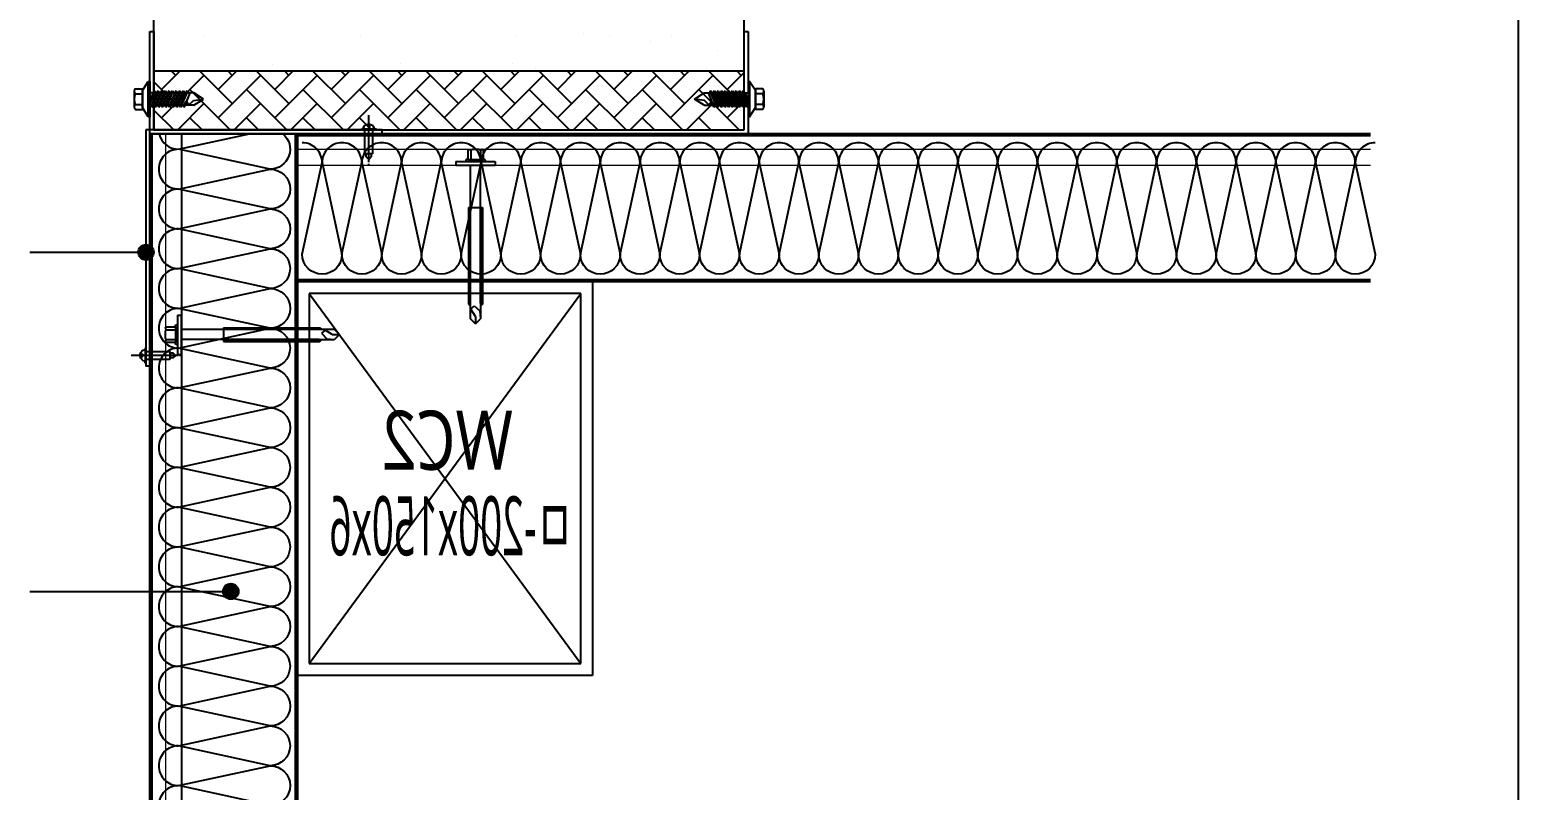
# Model space of a CAD drawing. Header units: millimetres. Extents: x 2752880 to 2775018, y 665860 to 672840.
# Drawn here: x 2760943 to 2761700, y 671957 to 672343 of the extents above; entities that cross this region are included whole.
import ezdxf
from ezdxf.enums import TextEntityAlignment as Align

# ---------------------------------------------------------------- set-up
doc = ezdxf.new("R2010")
doc.units = ezdxf.units.MM
doc.header["$LTSCALE"] = 10
doc.linetypes.add('CEN', pattern=[62, 60, -1, 0, -1])
doc.layers.get('DEFPOINTS').update_dxf_attribs({"color": 161})
for name, color, linetype in [('4', 4, 'Continuous'), ('BOX', 5, 'Continuous'), ('CEN', 1, 'CEN'), ('FIN(패널-T75 글라스울)', 6, 'Continuous'), ('h COLUMN', 3, 'Continuous'), ('OVERHEAD DOOR - ETC', 252, 'Continuous'), ('Part', 1, 'Continuous'), ('xref 단면도$0$내부우레탄-1', 13, 'Continuous')]:
    doc.layers.add(name, color=color, linetype=linetype)
doc.styles.add('TE', font='malgun_0.ttf')

# ---------------------------------------------------------------- blocks, each defined once
blk = doc.blocks.new('*U21')
at = {"color": 0, "linetype": 'ByBlock'}
for p, q in [((100, 75), (-100, 75)), ((-100, 75), (-100, -75)), ((-94, 69), (94, 69)), ((-94, -69), (-94, 69)), ((94, 69), (94, -69)), ((100, -75), (100, 75)), ((-100, -75), (100, -75)), ((94, -69), (-94, -69))]:
    blk.add_line(p, q, dxfattribs=at)
at = {"layer": 'DEFPOINTS'}
blk.add_point((0, 0), dxfattribs=at)
blk = doc.blocks.new('WC2')
at = {"layer": 'h COLUMN', "ltscale": 0.1}
for p, q in [((69, -94), (-69, 94)), ((69, 94), (-69, -94))]:
    blk.add_line(p, q, dxfattribs=at)
at = {"layer": 'h COLUMN', "ltscale": 0.1, "rotation": 90}
blk.add_blockref('*U21', (0, 0), dxfattribs=at)
at = {"layer": 'DEFPOINTS', "style": 'TE'}
for s, width, p in [('WC2', 0.8, (-34.44, 19.44)), ('ㅁ-200x150x6', 0.5, (-65.31, -24.04))]:
    blk.add_text(s, height=30, dxfattribs=dict(at, width=width)).set_placement(p, align=Align.MIDDLE_LEFT)
blk = doc.blocks.new('B')
at = {"color": 4}
for p, q in [((6.57, 0), (-2.98, 0)), ((4.83, 0.8), (0, 0.8)), ((4.83, -0.8), (4.83, 0.8)), ((-2.3, 0), (-2.7, 0)), ((0, -0.8), (4.83, -0.8)), ((7.25, 0), (6.85, 0))]:
    blk.add_line(p, q, dxfattribs=at)
blk.add_lwpolyline([(-0.64, 0.2), (-0.64, -0.2), (-1.19, -0.2, 0.327973), (-0.17, -1.18), (-0.17, 0), (-0.17, 1.18, 0.327973), (-1.19, 0.2)], format="xyb", close=True, dxfattribs=at)
blk.add_lwpolyline([(4.83, -0.52), (5.46, -0.52), (5.98, 0), (5.46, 0.52), (4.83, 0.52)], dxfattribs=at)
at = {"layer": '4'}
for p, q in [((-0.17, 1.57), (-0.17, 1.18)), ((0, 1.57), (-0.17, 1.57)), ((0, 0.8), (0, 1.57)), ((0, -0.8), (0, 0.8)), ((-0.17, -1.57), (-0.17, -1.18)), ((0, -1.57), (-0.17, -1.57)), ((0, -0.8), (0, -1.57))]:
    blk.add_line(p, q, dxfattribs=at)
blk = doc.blocks.new('ADDDA')
at = {"color": 4}
for p, q in [((2758499.09, 670896.96), (2758496.59, 670894.46)), ((2758499.09, 670893.22), (2758499.09, 670896.96)), ((2758499.09, 670896.96), (2758501.59, 670894.46)), ((2758496.93, 670890.47), (2758496.59, 670894.46)), ((2758496.59, 670837.96), (2758496.59, 670894.46)), ((2758499.84, 670887.82), (2758496.93, 670890.47)), ((2758499.09, 670893.22), (2758501.38, 670889.59)), ((2758501.38, 670889.59), (2758499.84, 670887.82)), ((2758501.59, 670894.46), (2758501.59, 670837.96)), ((2758495.59, 670886.96), (2758496.59, 670887.96)), ((2758495.59, 670837.96), (2758495.59, 670886.96)), ((2758496.59, 670886.58), (2758496.59, 670816.56)), ((2758502.59, 670886.96), (2758501.59, 670887.96)), ((2758501.59, 670886.58), (2758501.59, 670816.56)), ((2758502.59, 670837.96), (2758502.59, 670886.96)), ((2758502.59, 670837.96), (2758495.59, 670837.96)), ((2758489.02, 670816.56), (2758509.02, 670816.56)), ((2758509.02, 670814.56), (2758489.02, 670814.56)), ((2758494.02, 670814.56), (2758494.02, 670814.06)), ((2758494.52, 670813.56), (2758495.02, 670813.56)), ((2758503.02, 670813.56), (2758495.02, 670813.56)), ((2758495.02, 670813.56), (2758495.02, 670809.06)), ((2758496.52, 670809.06), (2758496.52, 670813.56)), ((2758501.52, 670809.06), (2758501.52, 670813.56)), ((2758503.02, 670809.06), (2758503.02, 670813.56)), ((2758503.02, 670813.56), (2758503.52, 670813.56)), ((2758504.02, 670814.06), (2758504.02, 670814.56)), ((2758495.52, 670808.56), (2758495.81, 670808.56)), ((2758496.52, 670809.06), (2758496.16, 670808.71)), ((2758496.52, 670809.06), (2758496.87, 670808.71)), ((2758497.23, 670808.56), (2758500.81, 670808.56)), ((2758501.52, 670809.06), (2758501.16, 670808.71)), ((2758501.52, 670809.06), (2758502.02, 670808.56)), ((2758502.52, 670808.56), (2758502.02, 670808.56))]:
    blk.add_line(p, q, dxfattribs=at)
for centre, start, end in [((2758494.52, 670814.06), 180, 270), ((2758503.52, 670814.06), 270, 0), ((2758495.52, 670809.06), 180, 270), ((2758495.81, 670809.06), 270, 315), ((2758497.23, 670809.06), 225, 270), ((2758500.81, 670809.06), 270, 315), ((2758502.52, 670809.06), 270, 0)]:
    blk.add_arc(centre, 0.5, start, end, dxfattribs=at)
at = {"layer": '4'}
for p, q in [((2758489.02, 670814.56), (2758489.02, 670816.56)), ((2758509.02, 670814.56), (2758509.02, 670816.56))]:
    blk.add_line(p, q, dxfattribs=at)

msp = doc.modelspace()

# ---------------------------------------------------------------- hatches: boundary and pattern name
at = {"linetype": 'ByBlock'}
h = msp.add_hatch(color=4, dxfattribs=at)
h.dxf.hatch_style = 1
h.paths.add_polyline_path([(2761006.31, 672230.22, 1), (2760998.42, 672230.22, 1)])
h = msp.add_hatch(color=4, dxfattribs=at)
h.dxf.hatch_style = 1
h.paths.add_polyline_path([(2761049.43, 672058, 1), (2761041.55, 672058, 1)])

# ---------------------------------------------------------------- linework, layer by layer
at = {"color": 2, "linetype": 'ByBlock'}
for p, q in [((2761122.36, 672292.33), (2761002.36, 672292.33)), ((2761002.36, 672292.33), (2761002.36, 672172.33)), ((2761122.36, 672290.33), (2761004.36, 672290.33)), ((2761004.36, 672290.33), (2761004.36, 672172.33)), ((2761122.36, 672290.33), (2761122.36, 672292.33)), ((2761004.36, 672172.33), (2761002.36, 672172.33))]:
    msp.add_line(p, q, dxfattribs=at)
at = {"color": 4, "linetype": 'ByBlock'}
for p, q in [((2761004.36, 672290.33), (2761004.36, 671815.33)), ((2761005.36, 672290.33), (2761005.36, 671815.33)), ((2761020.36, 672290.33), (2761020.36, 671815.33)), ((2761078.36, 671815.33), (2761078.36, 672290.33)), ((2761079.36, 671815.33), (2761079.36, 672290.33)), ((2761624.78, 672290.33), (2761079.36, 672290.33)), ((2761079.36, 671815.33), (2761079.36, 672290.33)), ((2761624.78, 672289.33), (2761079.36, 672289.33)), ((2760943.32, 672230.22), (2761002.36, 672230.22)), ((2761079.36, 672216.33), (2761624.78, 672216.33)), ((2761079.36, 672215.33), (2761624.78, 672215.33)), ((2760943.32, 672058), (2761045.49, 672058))]:
    msp.add_line(p, q, dxfattribs=at)
for points in [[(2761004.36, 671815.33), (2761004.36, 672290.33)], [(2761004.36, 671815.33), (2761004.36, 672290.33), (2761624.78, 672290.33)]]:
    msp.add_lwpolyline(points, dxfattribs=at)
for centre in [(2761002.36, 672230.22), (2761045.49, 672058)]:
    msp.add_circle(centre, 3.94, dxfattribs=at)
at = {"layer": 'BOX', "color": 0}
msp.add_line((2761699.78, 672839.68), (2761699.78, 668684.68), dxfattribs=at)
at = {"layer": 'FIN(패널-T75 글라스울)'}
for p, q in [((2761079.36, 672290.33), (2761079.36, 671815.33)), ((2761624.78, 672215.33), (2761079.36, 672215.33))]:
    msp.add_line(p, q, dxfattribs=at)
at = {"layer": 'OVERHEAD DOOR - ETC'}
for p, q in [((2761006.36, 672292.33), (2761006.36, 672533.99)), ((2761306.36, 672292.33), (2761306.36, 672533.99)), ((2761006.36, 672322.33), (2761306.36, 672322.33)), ((2761006.36, 672322.33), (2761006.36, 672292.33)), ((2761306.36, 672292.33), (2761306.36, 672322.33)), ((2760996.36, 672312.09), (2760996.36, 672303.95)), ((2760996.86, 672313.27), (2761000.56, 672313.27)), ((2761000.56, 672312.32), (2761003.56, 672317.02)), ((2761000.56, 672313.27), (2761000.56, 672302.77)), ((2761000.56, 672303.72), (2761000.56, 672312.32)), ((2761003.56, 672299.02), (2761003.56, 672317.02)), ((2761003.56, 672317.02), (2761004.36, 672317.02)), ((2761003.56, 672317.02), (2761003.56, 672299.02)), ((2761004.36, 672317.02), (2761004.36, 672299.02)), ((2761006.76, 672312.17), (2761004.36, 672306.27)), ((2761005.96, 672311.17), (2761004.36, 672311.17)), ((2761004.36, 672305.39), (2761006.76, 672311.17)), ((2761005.96, 672311.17), (2761004.36, 672307.33)), ((2761008.6, 672312.17), (2761005.18, 672303.87)), ((2761008.6, 672312.17), (2761005.18, 672303.87)), ((2761007.79, 672311.17), (2761005.18, 672304.87)), ((2761006.76, 672312.17), (2761005.96, 672311.17)), ((2761005.98, 672304.87), (2761008.6, 672311.17)), ((2761007.17, 672311.17), (2761006.76, 672312.17)), ((2761006.76, 672312.17), (2761007.57, 672311.17)), ((2761006.76, 672311.17), (2761006.76, 672312.17)), ((2761007.79, 672311.17), (2761006.76, 672311.17)), ((2761010.43, 672312.17), (2761007.01, 672303.87)), ((2761010.43, 672312.17), (2761007.01, 672303.87)), ((2761009.63, 672311.17), (2761007.01, 672304.87)), ((2761008.6, 672312.17), (2761007.79, 672311.17)), ((2761007.82, 672304.87), (2761010.43, 672311.17)), ((2761009, 672311.17), (2761008.6, 672312.17)), ((2761008.6, 672312.17), (2761009.4, 672311.17)), ((2761008.6, 672311.17), (2761008.6, 672312.17)), ((2761009.63, 672311.17), (2761008.6, 672311.17)), ((2761012.26, 672312.17), (2761008.85, 672303.87)), ((2761012.26, 672312.17), (2761008.85, 672303.87)), ((2761011.46, 672311.17), (2761008.85, 672304.87)), ((2761010.43, 672312.17), (2761009.63, 672311.17)), ((2761009.65, 672304.87), (2761012.26, 672311.17)), ((2761010.83, 672311.17), (2761010.43, 672312.17)), ((2761010.43, 672312.17), (2761011.23, 672311.17)), ((2761010.43, 672311.17), (2761010.43, 672312.17)), ((2761011.46, 672311.17), (2761010.43, 672311.17)), ((2761014.1, 672312.17), (2761010.68, 672303.87)), ((2761014.1, 672312.17), (2761010.68, 672303.87)), ((2761013.29, 672311.17), (2761010.68, 672304.87)), ((2761012.26, 672312.17), (2761011.46, 672311.17)), ((2761011.48, 672304.87), (2761014.1, 672311.17)), ((2761012.67, 672311.17), (2761012.26, 672312.17)), ((2761012.26, 672312.17), (2761013.07, 672311.17)), ((2761012.26, 672311.17), (2761012.26, 672312.17)), ((2761013.29, 672311.17), (2761012.26, 672311.17)), ((2761015.93, 672312.17), (2761012.51, 672303.87)), ((2761015.93, 672312.17), (2761012.51, 672303.87)), ((2761015.13, 672311.17), (2761012.51, 672304.87)), ((2761014.1, 672312.17), (2761013.29, 672311.17)), ((2761013.32, 672304.87), (2761015.93, 672311.17)), ((2761014.5, 672311.17), (2761014.1, 672312.17)), ((2761014.1, 672312.17), (2761014.9, 672311.17)), ((2761014.1, 672311.17), (2761014.1, 672312.17)), ((2761015.13, 672311.17), (2761014.1, 672311.17)), ((2761017.76, 672312.17), (2761014.35, 672303.87)), ((2761017.76, 672312.17), (2761014.35, 672303.87)), ((2761016.96, 672311.17), (2761014.35, 672304.87)), ((2761015.93, 672312.17), (2761015.13, 672311.17)), ((2761015.15, 672304.87), (2761017.76, 672311.17)), ((2761016.33, 672311.17), (2761015.93, 672312.17)), ((2761015.93, 672312.17), (2761016.73, 672311.17)), ((2761015.93, 672311.17), (2761015.93, 672312.17)), ((2761016.96, 672311.17), (2761015.93, 672311.17)), ((2761019.6, 672312.17), (2761016.18, 672303.87)), ((2761019.6, 672312.17), (2761016.18, 672303.87)), ((2761018.79, 672311.17), (2761016.18, 672304.87)), ((2761017.76, 672312.17), (2761016.96, 672311.17)), ((2761016.98, 672304.87), (2761019.6, 672311.17)), ((2761018.16, 672311.17), (2761017.76, 672312.17)), ((2761017.76, 672312.17), (2761018.57, 672311.17)), ((2761017.76, 672311.17), (2761017.76, 672312.17)), ((2761018.79, 672311.17), (2761017.76, 672311.17)), ((2761021.43, 672312.17), (2761018.01, 672303.87)), ((2761021.43, 672312.17), (2761018.01, 672303.87)), ((2761020.62, 672311.17), (2761018.01, 672304.87)), ((2761019.6, 672312.17), (2761018.79, 672311.17)), ((2761018.82, 672304.87), (2761021.43, 672311.17)), ((2761020, 672311.17), (2761019.6, 672312.17)), ((2761019.6, 672312.17), (2761020.4, 672311.17)), ((2761019.6, 672311.17), (2761019.6, 672312.17)), ((2761020.62, 672311.17), (2761019.6, 672311.17)), ((2761023.26, 672312.17), (2761019.84, 672303.87)), ((2761023.26, 672312.17), (2761019.84, 672303.87)), ((2761022.46, 672311.17), (2761019.84, 672304.87)), ((2761021.43, 672312.17), (2761020.62, 672311.17)), ((2761020.65, 672304.87), (2761023.26, 672311.17)), ((2761021.83, 672311.17), (2761021.43, 672312.17)), ((2761021.43, 672312.17), (2761022.23, 672311.17)), ((2761021.43, 672311.17), (2761021.43, 672312.17)), ((2761022.46, 672311.17), (2761021.43, 672311.17)), ((2761023.26, 672312.17), (2761022.46, 672311.17)), ((2761024.69, 672311.17), (2761022.89, 672306.89)), ((2761023.66, 672311.17), (2761023.26, 672312.17)), ((2761023.26, 672312.17), (2761024.07, 672311.17)), ((2761023.26, 672311.17), (2761023.26, 672312.17)), ((2761026.73, 672311.17), (2761023.26, 672311.17)), ((2761031.53, 672308.02), (2761026.73, 672311.17)), ((2761281.2, 672308.02), (2761286, 672311.17)), ((2761286, 672311.17), (2761289.47, 672311.17)), ((2761288.04, 672311.17), (2761289.84, 672306.89)), ((2761289.47, 672312.17), (2761288.66, 672311.17)), ((2761289.07, 672311.17), (2761289.47, 672312.17)), ((2761289.47, 672312.17), (2761292.89, 672303.87)), ((2761289.47, 672312.17), (2761292.89, 672303.87)), ((2761289.47, 672311.17), (2761289.47, 672312.17)), ((2761289.47, 672312.17), (2761290.27, 672311.17)), ((2761292.08, 672304.87), (2761289.47, 672311.17)), ((2761290.27, 672311.17), (2761291.3, 672311.17)), ((2761290.27, 672311.17), (2761292.89, 672304.87)), ((2761291.3, 672312.17), (2761290.5, 672311.17)), ((2761290.9, 672311.17), (2761291.3, 672312.17)), ((2761291.3, 672312.17), (2761294.72, 672303.87)), ((2761291.3, 672312.17), (2761294.72, 672303.87)), ((2761291.3, 672311.17), (2761291.3, 672312.17)), ((2761291.3, 672312.17), (2761292.11, 672311.17)), ((2761293.91, 672304.87), (2761291.3, 672311.17)), ((2761292.11, 672311.17), (2761293.13, 672311.17)), ((2761292.11, 672311.17), (2761294.72, 672304.87)), ((2761293.13, 672312.17), (2761292.33, 672311.17)), ((2761292.73, 672311.17), (2761293.13, 672312.17)), ((2761293.13, 672312.17), (2761296.55, 672303.87)), ((2761293.13, 672312.17), (2761296.55, 672303.87)), ((2761293.13, 672311.17), (2761293.13, 672312.17)), ((2761293.13, 672312.17), (2761293.94, 672311.17)), ((2761295.75, 672304.87), (2761293.13, 672311.17)), ((2761293.94, 672311.17), (2761294.97, 672311.17)), ((2761293.94, 672311.17), (2761296.55, 672304.87)), ((2761294.97, 672312.17), (2761294.16, 672311.17)), ((2761294.56, 672311.17), (2761294.97, 672312.17)), ((2761294.97, 672312.17), (2761298.38, 672303.87)), ((2761294.97, 672312.17), (2761298.38, 672303.87)), ((2761294.97, 672311.17), (2761294.97, 672312.17)), ((2761294.97, 672312.17), (2761295.77, 672311.17)), ((2761297.58, 672304.87), (2761294.97, 672311.17)), ((2761295.77, 672311.17), (2761296.8, 672311.17)), ((2761295.77, 672311.17), (2761298.38, 672304.87)), ((2761296.8, 672312.17), (2761296, 672311.17)), ((2761296.4, 672311.17), (2761296.8, 672312.17)), ((2761296.8, 672312.17), (2761300.22, 672303.87)), ((2761296.8, 672312.17), (2761300.22, 672303.87)), ((2761296.8, 672311.17), (2761296.8, 672312.17)), ((2761296.8, 672312.17), (2761297.6, 672311.17)), ((2761299.41, 672304.87), (2761296.8, 672311.17)), ((2761297.6, 672311.17), (2761298.63, 672311.17)), ((2761297.6, 672311.17), (2761300.22, 672304.87)), ((2761298.63, 672312.17), (2761297.83, 672311.17)), ((2761298.23, 672311.17), (2761298.63, 672312.17)), ((2761298.63, 672312.17), (2761302.05, 672303.87)), ((2761298.63, 672312.17), (2761302.05, 672303.87)), ((2761298.63, 672311.17), (2761298.63, 672312.17)), ((2761298.63, 672312.17), (2761299.44, 672311.17)), ((2761301.25, 672304.87), (2761298.63, 672311.17)), ((2761299.44, 672311.17), (2761300.47, 672311.17)), ((2761299.44, 672311.17), (2761302.05, 672304.87)), ((2761300.47, 672312.17), (2761299.66, 672311.17)), ((2761300.06, 672311.17), (2761300.47, 672312.17)), ((2761300.47, 672312.17), (2761303.88, 672303.87)), ((2761300.47, 672312.17), (2761303.88, 672303.87)), ((2761300.47, 672311.17), (2761300.47, 672312.17)), ((2761300.47, 672312.17), (2761301.27, 672311.17)), ((2761303.08, 672304.87), (2761300.47, 672311.17)), ((2761301.27, 672311.17), (2761302.3, 672311.17)), ((2761301.27, 672311.17), (2761303.88, 672304.87)), ((2761302.3, 672312.17), (2761301.49, 672311.17)), ((2761301.9, 672311.17), (2761302.3, 672312.17)), ((2761302.3, 672312.17), (2761305.72, 672303.87)), ((2761302.3, 672312.17), (2761305.72, 672303.87)), ((2761302.3, 672311.17), (2761302.3, 672312.17)), ((2761302.3, 672312.17), (2761303.1, 672311.17)), ((2761304.91, 672304.87), (2761302.3, 672311.17)), ((2761303.1, 672311.17), (2761304.13, 672311.17)), ((2761303.1, 672311.17), (2761305.72, 672304.87)), ((2761304.13, 672312.17), (2761303.33, 672311.17)), ((2761303.73, 672311.17), (2761304.13, 672312.17)), ((2761304.13, 672312.17), (2761307.55, 672303.87)), ((2761304.13, 672312.17), (2761307.55, 672303.87)), ((2761304.13, 672311.17), (2761304.13, 672312.17)), ((2761304.13, 672312.17), (2761304.94, 672311.17)), ((2761306.75, 672304.87), (2761304.13, 672311.17)), ((2761304.94, 672311.17), (2761305.97, 672311.17)), ((2761304.94, 672311.17), (2761307.55, 672304.87)), ((2761305.97, 672312.17), (2761305.16, 672311.17)), ((2761305.56, 672311.17), (2761305.97, 672312.17)), ((2761305.97, 672312.17), (2761308.36, 672306.27)), ((2761305.97, 672311.17), (2761305.97, 672312.17)), ((2761305.97, 672312.17), (2761306.77, 672311.17)), ((2761308.36, 672305.39), (2761305.97, 672311.17)), ((2761306.77, 672311.17), (2761308.36, 672311.17)), ((2761306.77, 672311.17), (2761308.36, 672307.33)), ((2761309.16, 672317.02), (2761308.36, 672317.02)), ((2761308.36, 672317.02), (2761308.36, 672299.02)), ((2761309.16, 672299.02), (2761309.16, 672317.02)), ((2761312.16, 672312.32), (2761309.16, 672317.02)), ((2761309.16, 672317.02), (2761309.16, 672299.02)), ((2761312.16, 672313.27), (2761312.16, 672302.77)), ((2761315.86, 672313.27), (2761312.16, 672313.27)), ((2761312.16, 672303.72), (2761312.16, 672312.32)), ((2761316.36, 672312.09), (2761316.36, 672303.95)), ((2760996.86, 672310.74), (2761000.56, 672310.74)), ((2760996.86, 672305.31), (2761000.56, 672305.31)), ((2761003.56, 672299.02), (2761000.56, 672303.72)), ((2761005.18, 672304.87), (2761004.36, 672304.87)), ((2761005.18, 672303.87), (2761004.38, 672304.87)), ((2761004.78, 672304.87), (2761005.18, 672303.87)), ((2761005.18, 672303.87), (2761005.98, 672304.87)), ((2761005.18, 672304.87), (2761005.18, 672303.87)), ((2761007.01, 672304.87), (2761005.98, 672304.87)), ((2761007.01, 672303.87), (2761006.21, 672304.87)), ((2761006.61, 672304.87), (2761007.01, 672303.87)), ((2761007.01, 672303.87), (2761007.82, 672304.87)), ((2761007.01, 672304.87), (2761007.01, 672303.87)), ((2761008.85, 672304.87), (2761007.82, 672304.87)), ((2761008.85, 672303.87), (2761008.04, 672304.87)), ((2761008.44, 672304.87), (2761008.85, 672303.87)), ((2761008.85, 672303.87), (2761009.65, 672304.87)), ((2761008.85, 672304.87), (2761008.85, 672303.87)), ((2761010.68, 672304.87), (2761009.65, 672304.87)), ((2761010.68, 672303.87), (2761009.88, 672304.87)), ((2761010.28, 672304.87), (2761010.68, 672303.87)), ((2761010.68, 672303.87), (2761011.48, 672304.87)), ((2761010.68, 672304.87), (2761010.68, 672303.87)), ((2761012.51, 672304.87), (2761011.48, 672304.87)), ((2761012.51, 672303.87), (2761011.71, 672304.87)), ((2761012.11, 672304.87), (2761012.51, 672303.87)), ((2761012.51, 672303.87), (2761013.32, 672304.87)), ((2761012.51, 672304.87), (2761012.51, 672303.87)), ((2761014.35, 672304.87), (2761013.32, 672304.87)), ((2761014.35, 672303.87), (2761013.54, 672304.87)), ((2761013.94, 672304.87), (2761014.35, 672303.87)), ((2761014.35, 672303.87), (2761015.15, 672304.87)), ((2761014.35, 672304.87), (2761014.35, 672303.87)), ((2761016.18, 672304.87), (2761015.15, 672304.87)), ((2761016.18, 672303.87), (2761015.37, 672304.87)), ((2761015.78, 672304.87), (2761016.18, 672303.87)), ((2761016.18, 672303.87), (2761016.98, 672304.87)), ((2761016.18, 672304.87), (2761016.18, 672303.87)), ((2761018.01, 672304.87), (2761016.98, 672304.87)), ((2761018.01, 672303.87), (2761017.21, 672304.87)), ((2761017.61, 672304.87), (2761018.01, 672303.87)), ((2761018.01, 672303.87), (2761018.82, 672304.87)), ((2761018.01, 672304.87), (2761018.01, 672303.87)), ((2761019.84, 672304.87), (2761018.82, 672304.87)), ((2761019.84, 672303.87), (2761019.04, 672304.87)), ((2761019.44, 672304.87), (2761019.84, 672303.87)), ((2761019.84, 672303.87), (2761020.65, 672304.87)), ((2761019.84, 672304.87), (2761019.84, 672303.87)), ((2761021.68, 672304.87), (2761020.65, 672304.87)), ((2761021.68, 672303.87), (2761020.87, 672304.87)), ((2761021.28, 672304.87), (2761021.68, 672303.87)), ((2761022.92, 672306.88), (2761021.68, 672303.87)), ((2761022.92, 672306.88), (2761021.68, 672303.87)), ((2761022.11, 672305.88), (2761021.68, 672304.87)), ((2761021.68, 672303.87), (2761022.48, 672304.87)), ((2761021.68, 672304.87), (2761021.68, 672303.87)), ((2761022.92, 672306.88), (2761022.11, 672305.88)), ((2761022.48, 672304.87), (2761022.92, 672305.88)), ((2761026.73, 672304.87), (2761022.48, 672304.87)), ((2761022.89, 672306.89), (2761024.06, 672304.87)), ((2761022.92, 672305.88), (2761022.92, 672306.88)), ((2761024.06, 672304.87), (2761026.56, 672307.29)), ((2761026.56, 672307.29), (2761031.53, 672308.02)), ((2761026.73, 672304.87), (2761031.53, 672308.02)), ((2761286, 672304.87), (2761281.2, 672308.02)), ((2761286.17, 672307.29), (2761281.2, 672308.02)), ((2761286, 672304.87), (2761290.25, 672304.87)), ((2761288.67, 672304.87), (2761286.17, 672307.29)), ((2761289.84, 672306.89), (2761288.67, 672304.87)), ((2761289.81, 672306.88), (2761291.05, 672303.87)), ((2761289.81, 672306.88), (2761291.05, 672303.87)), ((2761289.81, 672305.88), (2761289.81, 672306.88)), ((2761289.81, 672306.88), (2761290.62, 672305.88)), ((2761290.25, 672304.87), (2761289.81, 672305.88)), ((2761291.05, 672303.87), (2761290.25, 672304.87)), ((2761290.62, 672305.88), (2761291.05, 672304.87)), ((2761291.05, 672304.87), (2761292.08, 672304.87)), ((2761291.05, 672304.87), (2761291.05, 672303.87)), ((2761291.45, 672304.87), (2761291.05, 672303.87)), ((2761291.05, 672303.87), (2761291.86, 672304.87)), ((2761292.89, 672303.87), (2761292.08, 672304.87)), ((2761292.89, 672304.87), (2761293.91, 672304.87)), ((2761293.29, 672304.87), (2761292.89, 672303.87)), ((2761292.89, 672303.87), (2761293.69, 672304.87)), ((2761292.89, 672304.87), (2761292.89, 672303.87)), ((2761294.72, 672303.87), (2761293.91, 672304.87)), ((2761294.72, 672304.87), (2761295.75, 672304.87)), ((2761295.12, 672304.87), (2761294.72, 672303.87)), ((2761294.72, 672303.87), (2761295.52, 672304.87)), ((2761294.72, 672304.87), (2761294.72, 672303.87)), ((2761296.55, 672303.87), (2761295.75, 672304.87)), ((2761296.55, 672304.87), (2761297.58, 672304.87)), ((2761296.55, 672304.87), (2761296.55, 672303.87)), ((2761296.95, 672304.87), (2761296.55, 672303.87)), ((2761296.55, 672303.87), (2761297.36, 672304.87)), ((2761298.38, 672303.87), (2761297.58, 672304.87)), ((2761298.38, 672304.87), (2761299.41, 672304.87)), ((2761298.79, 672304.87), (2761298.38, 672303.87)), ((2761298.38, 672303.87), (2761299.19, 672304.87)), ((2761298.38, 672304.87), (2761298.38, 672303.87)), ((2761300.22, 672303.87), (2761299.41, 672304.87)), ((2761300.22, 672304.87), (2761301.25, 672304.87)), ((2761300.62, 672304.87), (2761300.22, 672303.87)), ((2761300.22, 672303.87), (2761301.02, 672304.87)), ((2761300.22, 672304.87), (2761300.22, 672303.87)), ((2761302.05, 672303.87), (2761301.25, 672304.87)), ((2761302.05, 672304.87), (2761303.08, 672304.87)), ((2761302.45, 672304.87), (2761302.05, 672303.87)), ((2761302.05, 672303.87), (2761302.85, 672304.87)), ((2761302.05, 672304.87), (2761302.05, 672303.87)), ((2761303.88, 672303.87), (2761303.08, 672304.87)), ((2761303.88, 672304.87), (2761304.91, 672304.87)), ((2761304.29, 672304.87), (2761303.88, 672303.87)), ((2761303.88, 672303.87), (2761304.69, 672304.87)), ((2761303.88, 672304.87), (2761303.88, 672303.87)), ((2761305.72, 672303.87), (2761304.91, 672304.87)), ((2761305.72, 672304.87), (2761306.75, 672304.87)), ((2761306.12, 672304.87), (2761305.72, 672303.87)), ((2761305.72, 672303.87), (2761306.52, 672304.87)), ((2761305.72, 672304.87), (2761305.72, 672303.87)), ((2761307.55, 672303.87), (2761306.75, 672304.87)), ((2761307.55, 672304.87), (2761308.36, 672304.87)), ((2761307.95, 672304.87), (2761307.55, 672303.87)), ((2761307.55, 672303.87), (2761308.35, 672304.87)), ((2761307.55, 672304.87), (2761307.55, 672303.87)), ((2761309.16, 672299.02), (2761312.16, 672303.72)), ((2761315.86, 672310.74), (2761312.16, 672310.74)), ((2761315.86, 672305.31), (2761312.16, 672305.31)), ((2760996.86, 672302.77), (2761000.56, 672302.77)), ((2761004.36, 672299.02), (2761003.56, 672299.02)), ((2761308.36, 672299.02), (2761309.16, 672299.02)), ((2761315.86, 672302.77), (2761312.16, 672302.77)), ((2761006.36, 672292.33), (2761306.36, 672292.33))]:
    msp.add_line(p, q, dxfattribs=at)
at = {"layer": 'OVERHEAD DOOR - ETC', "ltscale": 0.002}
for p, q in [((2761004.36, 672290.33), (2761004.36, 672342.33)), ((2761004.36, 672342.33), (2761006.36, 672342.33)), ((2761006.36, 672342.33), (2761006.36, 672292.33)), ((2761224.68, 672341.53), (2761224.68, 672341.53)), ((2761306.36, 672342.33), (2761308.36, 672342.33)), ((2761306.36, 672292.33), (2761306.36, 672342.33)), ((2761308.36, 672342.33), (2761308.36, 672290.33)), ((2761032.34, 672340.24), (2761032.34, 672340.24)), ((2761111.44, 672340.1), (2761111.44, 672340.1)), ((2761190.54, 672339.95), (2761190.54, 672339.95)), ((2761237.9, 672339.79), (2761237.9, 672339.79)), ((2761258.55, 672337.07), (2761258.55, 672337.07)), ((2761269.64, 672339.81), (2761269.64, 672339.81)), ((2761131.57, 672326), (2761131.57, 672326)), ((2761188.89, 672326.08), (2761188.89, 672326.08)), ((2761293.05, 672332.53), (2761293.05, 672332.53)), ((2761306.27, 672330.79), (2761306.27, 672330.79)), ((2761019.75, 672322.33), (2761010.31, 672312.88)), ((2761031.86, 672320.07), (2761010.31, 672298.52)), ((2761015.23, 672322.33), (2761017.49, 672320.07)), ((2761029.6, 672322.33), (2761046.23, 672305.7)), ((2761048.49, 672322.33), (2761039.04, 672312.88)), ((2761060.59, 672320.07), (2761039.04, 672298.52)), ((2761043.97, 672322.33), (2761046.23, 672320.07)), ((2761058.34, 672322.33), (2761074.96, 672305.7)), ((2761066.6, 672325.69), (2761066.6, 672325.69)), ((2761077.22, 672322.33), (2761067.78, 672312.88)), ((2761089.33, 672320.07), (2761067.78, 672298.52)), ((2761072.7, 672322.33), (2761074.96, 672320.07)), ((2761087.07, 672322.33), (2761103.7, 672305.7)), ((2761105.96, 672322.33), (2761096.52, 672312.88)), ((2761118.07, 672320.07), (2761096.52, 672298.52)), ((2761101.44, 672322.33), (2761103.7, 672320.07)), ((2761115.81, 672322.33), (2761132.44, 672305.7)), ((2761134.7, 672322.33), (2761125.25, 672312.88)), ((2761146.81, 672320.07), (2761125.25, 672298.52)), ((2761130.18, 672322.33), (2761132.44, 672320.07)), ((2761144.55, 672322.33), (2761161.17, 672305.7)), ((2761163.43, 672322.33), (2761153.99, 672312.88)), ((2761175.54, 672320.07), (2761153.99, 672298.52)), ((2761158.91, 672322.33), (2761161.17, 672320.07)), ((2761173.28, 672322.33), (2761189.91, 672305.7)), ((2761192.17, 672322.33), (2761182.73, 672312.88)), ((2761204.28, 672320.07), (2761182.73, 672298.52)), ((2761187.65, 672322.33), (2761189.91, 672320.07)), ((2761200.17, 672323.53), (2761200.17, 672323.53)), ((2761202.02, 672322.33), (2761218.65, 672305.7)), ((2761220.91, 672322.33), (2761211.46, 672312.88)), ((2761233.02, 672320.07), (2761211.46, 672298.52)), ((2761216.39, 672322.33), (2761218.65, 672320.07)), ((2761230.76, 672322.33), (2761247.38, 672305.7)), ((2761249.64, 672322.33), (2761240.2, 672312.88)), ((2761261.75, 672320.07), (2761240.2, 672298.52)), ((2761245.12, 672322.33), (2761247.38, 672320.07)), ((2761259.49, 672322.33), (2761276.12, 672305.7)), ((2761266.66, 672322.68), (2761266.66, 672322.68)), ((2761278.38, 672322.33), (2761268.94, 672312.88)), ((2761290.49, 672320.07), (2761268.94, 672298.52)), ((2761273.86, 672322.33), (2761276.12, 672320.07)), ((2761287.35, 672324.04), (2761287.35, 672324.04)), ((2761288.23, 672322.33), (2761304.86, 672305.7)), ((2761306.36, 672321.57), (2761297.67, 672312.88)), ((2761302.6, 672322.33), (2761304.86, 672320.07)), ((2761006.36, 672316.82), (2761017.49, 672305.7)), ((2761024.67, 672312.88), (2761045.23, 672292.33)), ((2761053.41, 672312.88), (2761073.97, 672292.33)), ((2761082.15, 672312.88), (2761102.7, 672292.33)), ((2761110.88, 672312.88), (2761131.44, 672292.33)), ((2761139.62, 672312.88), (2761160.18, 672292.33)), ((2761168.36, 672312.88), (2761188.91, 672292.33)), ((2761197.09, 672312.88), (2761217.65, 672292.33)), ((2761225.83, 672312.88), (2761246.39, 672292.33)), ((2761254.57, 672312.88), (2761275.12, 672292.33)), ((2761283.31, 672312.88), (2761303.86, 672292.33)), ((2761031.86, 672305.7), (2761018.49, 672292.33)), ((2761060.59, 672305.7), (2761047.22, 672292.33)), ((2761089.33, 672305.7), (2761075.96, 672292.33)), ((2761118.07, 672305.7), (2761104.7, 672292.33)), ((2761146.81, 672305.7), (2761133.43, 672292.33)), ((2761175.54, 672305.7), (2761162.17, 672292.33)), ((2761204.28, 672305.7), (2761190.91, 672292.33)), ((2761233.02, 672305.7), (2761219.64, 672292.33)), ((2761261.75, 672305.7), (2761248.38, 672292.33)), ((2761290.49, 672305.7), (2761277.12, 672292.33)), ((2761306.36, 672307.21), (2761297.67, 672298.52)), ((2761006.36, 672302.46), (2761016.49, 672292.33)), ((2761024.67, 672298.52), (2761030.86, 672292.33)), ((2761053.41, 672298.52), (2761059.6, 672292.33)), ((2761082.15, 672298.52), (2761088.34, 672292.33)), ((2761110.88, 672298.52), (2761117.07, 672292.33)), ((2761139.62, 672298.52), (2761145.81, 672292.33)), ((2761168.36, 672298.52), (2761174.55, 672292.33)), ((2761197.09, 672298.52), (2761203.28, 672292.33)), ((2761225.83, 672298.52), (2761232.02, 672292.33)), ((2761254.57, 672298.52), (2761260.76, 672292.33)), ((2761283.31, 672298.52), (2761289.49, 672292.33)), ((2761308.36, 672290.33), (2761004.36, 672290.33)), ((2761006.36, 672292.33), (2761306.36, 672292.33)), ((2761306.36, 672292.84), (2761305.85, 672292.33))]:
    msp.add_line(p, q, dxfattribs=at)
at = {"layer": 'OVERHEAD DOOR - ETC'}
for centre, radius, start, end in [((2760998.22, 672312.01), 1.86, 136.9662, 223.0338), ((2761314.51, 672312.01), 1.86, 316.9662, 43.0338), ((2761003.98, 672308.02), 7.61, 159.11949, 200.88051), ((2760998.22, 672304.04), 1.86, 136.9662, 223.0338), ((2761308.75, 672308.02), 7.61, 339.11949, 20.88051), ((2761314.51, 672304.04), 1.86, 316.9662, 43.0338)]:
    msp.add_arc(centre, radius, start, end, dxfattribs=at)
at = {"layer": 'Part', "color": 0, "linetype": 'ByBlock', "lineweight": 0, "ltscale": 0.1}
for p, q in [((2761012.36, 672290.33), (2761012.36, 671815.33)), ((2761624.78, 672282.33), (2761079.36, 672282.33)), ((2761624.78, 672274.33), (2761079.36, 672274.33))]:
    msp.add_line(p, q, dxfattribs=at)
at = {"layer": 'xref 단면도$0$내부우레탄-1', "color": 251, "linetype": 'ByBlock'}
for points in [[(2761071.92, 672290.33, -0.704077), (2761065.51, 672272.43), (2761018.95, 672282.52, 0.414214), (2761008.85, 672272.43)], [(2761009.12, 672290.33, 0.34853), (2761018.95, 672282.52), (2761054.92, 672290.33)], [(2761101.98, 672285.84, 0.414214), (2761091.89, 672275.74), (2761101.98, 672229.19, -1), (2761081.79, 672229.19), (2761091.89, 672275.74, 0.414214), (2761081.79, 672285.84)], [(2761122.18, 672285.84, 0.414214), (2761112.08, 672275.74), (2761122.18, 672229.19, -1), (2761101.98, 672229.19), (2761112.08, 672275.74, 0.414214), (2761101.98, 672285.84)], [(2761142.38, 672285.84, 0.414214), (2761132.28, 672275.74), (2761142.38, 672229.19, -1), (2761122.18, 672229.19), (2761132.28, 672275.74, 0.414214), (2761122.18, 672285.84)], [(2761142.38, 672285.84, 0.414214), (2761132.28, 672275.74), (2761142.38, 672229.19, -1), (2761122.18, 672229.19), (2761132.28, 672275.74, 0.414214), (2761122.18, 672285.84)], [(2761162.57, 672285.84, 0.414214), (2761152.47, 672275.74), (2761162.57, 672229.19, -1), (2761142.38, 672229.19), (2761152.47, 672275.74, 0.414214), (2761142.38, 672285.84)], [(2761182.77, 672285.84, 0.414214), (2761172.67, 672275.74), (2761182.77, 672229.19, -1), (2761162.57, 672229.19), (2761172.67, 672275.74, 0.414214), (2761162.57, 672285.84)], [(2761202.96, 672285.84, 0.414214), (2761192.87, 672275.74), (2761202.96, 672229.19, -1), (2761182.77, 672229.19), (2761192.87, 672275.74, 0.414214), (2761182.77, 672285.84)], [(2761202.96, 672285.84, 0.414214), (2761192.87, 672275.74), (2761202.96, 672229.19, -1), (2761182.77, 672229.19), (2761192.87, 672275.74, 0.414214), (2761182.77, 672285.84)], [(2761223.16, 672285.84, 0.414214), (2761213.06, 672275.74), (2761223.16, 672229.19, -1), (2761202.96, 672229.19), (2761213.06, 672275.74, 0.414214), (2761202.96, 672285.84)], [(2761223.16, 672285.84, 0.414214), (2761213.06, 672275.74), (2761223.16, 672229.19, -1), (2761202.96, 672229.19), (2761213.06, 672275.74, 0.414214), (2761202.96, 672285.84)], [(2761243.36, 672285.84, 0.414214), (2761233.26, 672275.74), (2761243.36, 672229.19, -1), (2761223.16, 672229.19), (2761233.26, 672275.74, 0.414214), (2761223.16, 672285.84)], [(2761263.55, 672285.84, 0.414214), (2761253.45, 672275.74), (2761263.55, 672229.19, -1), (2761243.36, 672229.19), (2761253.45, 672275.74, 0.414214), (2761243.36, 672285.84)], [(2761283.75, 672285.84, 0.414214), (2761273.65, 672275.74), (2761283.75, 672229.19, -1), (2761263.55, 672229.19), (2761273.65, 672275.74, 0.414214), (2761263.55, 672285.84)], [(2761303.94, 672285.84, 0.414214), (2761293.85, 672275.74), (2761303.94, 672229.19, -1), (2761283.75, 672229.19), (2761293.85, 672275.74, 0.414214), (2761283.75, 672285.84)], [(2761324.14, 672285.84, 0.414214), (2761314.04, 672275.74), (2761324.14, 672229.19, -1), (2761303.94, 672229.19), (2761314.04, 672275.74, 0.414214), (2761303.94, 672285.84)], [(2761324.14, 672285.84, 0.414214), (2761314.04, 672275.74), (2761324.14, 672229.19, -1), (2761303.94, 672229.19), (2761314.04, 672275.74, 0.414214), (2761303.94, 672285.84)], [(2761344.34, 672285.84, 0.414214), (2761334.24, 672275.74), (2761344.34, 672229.19, -1), (2761324.14, 672229.19), (2761334.24, 672275.74, 0.414214), (2761324.14, 672285.84)], [(2761364.53, 672285.84, 0.414214), (2761354.43, 672275.74), (2761364.53, 672229.19, -1), (2761344.34, 672229.19), (2761354.43, 672275.74, 0.414214), (2761344.34, 672285.84)], [(2761384.73, 672285.84, 0.414214), (2761374.63, 672275.74), (2761384.73, 672229.19, -1), (2761364.53, 672229.19), (2761374.63, 672275.74, 0.414214), (2761364.53, 672285.84)], [(2761404.92, 672285.84, 0.414214), (2761394.83, 672275.74), (2761404.92, 672229.19, -1), (2761384.73, 672229.19), (2761394.83, 672275.74, 0.414214), (2761384.73, 672285.84)], [(2761425.12, 672285.84, 0.414214), (2761415.02, 672275.74), (2761425.12, 672229.19, -1), (2761404.92, 672229.19), (2761415.02, 672275.74, 0.414214), (2761404.92, 672285.84)], [(2761445.32, 672285.84, 0.414214), (2761435.22, 672275.74), (2761445.32, 672229.19, -1), (2761425.12, 672229.19), (2761435.22, 672275.74, 0.414214), (2761425.12, 672285.84)], [(2761445.32, 672285.84, 0.414214), (2761435.22, 672275.74), (2761445.32, 672229.19, -1), (2761425.12, 672229.19), (2761435.22, 672275.74, 0.414214), (2761425.12, 672285.84)], [(2761465.51, 672285.84, 0.414214), (2761455.41, 672275.74), (2761465.51, 672229.19, -1), (2761445.32, 672229.19), (2761455.41, 672275.74, 0.414214), (2761445.32, 672285.84)], [(2761485.71, 672285.84, 0.414214), (2761475.61, 672275.74), (2761485.71, 672229.19, -1), (2761465.51, 672229.19), (2761475.61, 672275.74, 0.414214), (2761465.51, 672285.84)], [(2761505.9, 672285.84, 0.414214), (2761495.81, 672275.74), (2761505.9, 672229.19, -1), (2761485.71, 672229.19), (2761495.81, 672275.74, 0.414214), (2761485.71, 672285.84)], [(2761526.1, 672285.84, 0.414214), (2761516, 672275.74), (2761526.1, 672229.19, -1), (2761505.9, 672229.19), (2761516, 672275.74, 0.414214), (2761505.9, 672285.84)], [(2761546.3, 672285.84, 0.414214), (2761536.2, 672275.74), (2761546.3, 672229.19, -1), (2761526.1, 672229.19), (2761536.2, 672275.74, 0.414214), (2761526.1, 672285.84)], [(2761566.49, 672285.84, 0.414214), (2761556.39, 672275.74), (2761566.49, 672229.19, -1), (2761546.3, 672229.19), (2761556.39, 672275.74, 0.414214), (2761546.3, 672285.84)], [(2761566.49, 672285.84, 0.414214), (2761556.39, 672275.74), (2761566.49, 672229.19, -1), (2761546.3, 672229.19), (2761556.39, 672275.74, 0.414214), (2761546.3, 672285.84)], [(2761586.69, 672285.84, 0.414214), (2761576.59, 672275.74), (2761586.69, 672229.19, -1), (2761566.49, 672229.19), (2761576.59, 672275.74, 0.414214), (2761566.49, 672285.84)], [(2761606.88, 672285.84, 0.414214), (2761596.79, 672275.74), (2761606.88, 672229.19, -1), (2761586.69, 672229.19), (2761596.79, 672275.74, 0.414214), (2761586.69, 672285.84)], [(2761627.08, 672285.84, 0.414214), (2761616.98, 672275.74), (2761627.08, 672229.19, -1), (2761606.88, 672229.19), (2761616.98, 672275.74, 0.414214), (2761606.88, 672285.84)], [(2761008.85, 672272.43, 0.414214), (2761018.95, 672262.33), (2761065.51, 672272.43, -1), (2761065.51, 672252.23), (2761018.95, 672262.33, 0.414214), (2761008.85, 672252.23)], [(2761008.85, 672252.23, 0.414214), (2761018.95, 672242.13), (2761065.51, 672252.23, -1), (2761065.51, 672232.03), (2761018.95, 672242.13, 0.414214), (2761008.85, 672232.03)], [(2761008.85, 672232.03, 0.414214), (2761018.95, 672221.94), (2761065.51, 672232.03, -1), (2761065.51, 672211.84), (2761018.95, 672221.94, 0.414214), (2761008.85, 672211.84)], [(2761008.85, 672232.03, 0.414214), (2761018.95, 672221.94), (2761065.51, 672232.03, -1), (2761065.51, 672211.84), (2761018.95, 672221.94, 0.414214), (2761008.85, 672211.84)], [(2761008.85, 672211.84, 0.414214), (2761018.95, 672201.74), (2761065.51, 672211.84, -1), (2761065.51, 672191.64), (2761018.95, 672201.74, 0.414214), (2761008.85, 672191.64)], [(2761008.85, 672191.64, 0.414214), (2761018.95, 672181.54), (2761065.51, 672191.64, -1), (2761065.51, 672171.45), (2761018.95, 672181.54, 0.414214), (2761008.85, 672171.45)], [(2761008.85, 672171.45, 0.414214), (2761018.95, 672161.35), (2761065.51, 672171.45, -1), (2761065.51, 672151.25), (2761018.95, 672161.35, 0.414214), (2761008.85, 672151.25)], [(2761008.85, 672151.25, 0.414214), (2761018.95, 672141.15), (2761065.51, 672151.25, -1), (2761065.51, 672131.05), (2761018.95, 672141.15, 0.414214), (2761008.85, 672131.05)], [(2761008.85, 672131.05, 0.414214), (2761018.95, 672120.96), (2761065.51, 672131.05, -1), (2761065.51, 672110.86), (2761018.95, 672120.96, 0.414214), (2761008.85, 672110.86)], [(2761008.85, 672110.86, 0.414214), (2761018.95, 672100.76), (2761065.51, 672110.86, -1), (2761065.51, 672090.66), (2761018.95, 672100.76, 0.414214), (2761008.85, 672090.66)], [(2761008.85, 672110.86, 0.414214), (2761018.95, 672100.76), (2761065.51, 672110.86, -1), (2761065.51, 672090.66), (2761018.95, 672100.76, 0.414214), (2761008.85, 672090.66)], [(2761008.85, 672090.66, 0.414214), (2761018.95, 672080.56), (2761065.51, 672090.66, -1), (2761065.51, 672070.47), (2761018.95, 672080.56, 0.414214), (2761008.85, 672070.47)], [(2761008.85, 672070.47, 0.414214), (2761018.95, 672060.37), (2761065.51, 672070.47, -1), (2761065.51, 672050.27), (2761018.95, 672060.37, 0.414214), (2761008.85, 672050.27)], [(2761008.85, 672050.27, 0.414214), (2761018.95, 672040.17), (2761065.51, 672050.27, -1), (2761065.51, 672030.07), (2761018.95, 672040.17, 0.414214), (2761008.85, 672030.07)], [(2761008.85, 672030.07, 0.414214), (2761018.95, 672019.98), (2761065.51, 672030.07, -1), (2761065.51, 672009.88), (2761018.95, 672019.98, 0.414214), (2761008.85, 672009.88)], [(2761008.85, 672009.88, 0.414214), (2761018.95, 671999.78), (2761065.51, 672009.88, -1), (2761065.51, 671989.68), (2761018.95, 671999.78, 0.414214), (2761008.85, 671989.68)], [(2761008.85, 671989.68, 0.414214), (2761018.95, 671979.58), (2761065.51, 671989.68, -1), (2761065.51, 671969.49), (2761018.95, 671979.58, 0.414214), (2761008.85, 671969.49)], [(2761008.85, 671989.68, 0.414214), (2761018.95, 671979.58), (2761065.51, 671989.68, -1), (2761065.51, 671969.49), (2761018.95, 671979.58, 0.414214), (2761008.85, 671969.49)], [(2761008.85, 671969.49, 0.414214), (2761018.95, 671959.39), (2761065.51, 671969.49, -1), (2761065.51, 671949.29), (2761018.95, 671959.39, 0.414214), (2761008.85, 671949.29)]]:
    msp.add_lwpolyline(points, format="xyb", dxfattribs=at)

# ---------------------------------------------------------------- block references
at = {"linetype": 'ByBlock', "xscale": -2.5, "yscale": 2.5, "zscale": 2.5}
for p, rotation in [((2761115.56, 672292.33), 90), ((2761002.36, 672177.84), 180)]:
    msp.add_blockref('B', p, dxfattribs=dict(at, rotation=rotation))
at = {"ltscale": 10000, "xscale": -1}
msp.add_blockref('WC2', (2761154.36, 672115.33), dxfattribs=at)
at = {"layer": 'CEN', "rotation": 180}
msp.add_blockref('ADDDA', (5519668.93, 1343090.89), dxfattribs=at)
at = {"layer": 'CEN', "xscale": -1, "rotation": 270}
msp.add_blockref('ADDDA', (2090203.8, -2086310.66), dxfattribs=at)

doc.saveas('drawing.dxf')
